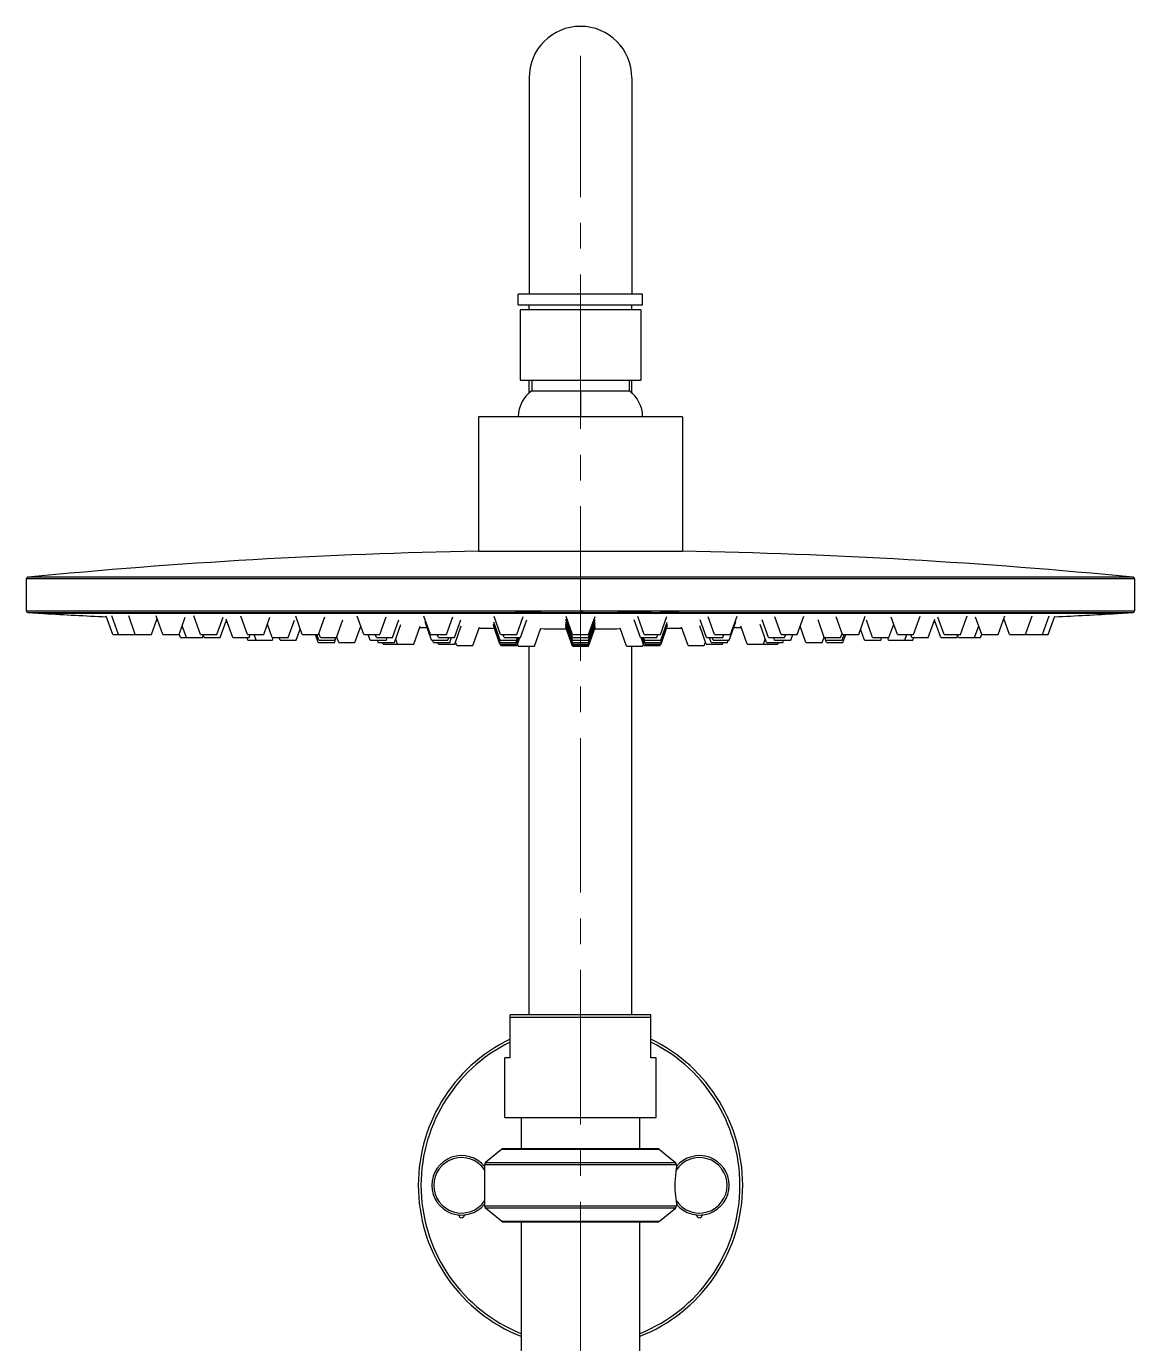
# Model space of a CAD drawing. Extents: x 0 to 3160, y 0 to 2315.
# Drawn here: x 876.6 to 1081.6, y 1159.2 to 1402.8 of the extents above; entities that cross this region are included whole.
import ezdxf

# ---------------------------------------------------------------- set-up
doc = ezdxf.new("R2010")
doc.units = 0
doc.header["$LTSCALE"] = 3
doc.header["$MEASUREMENT"] = 0
doc.linetypes.add('CENTER2', pattern=[28.575, 19.05, -3.175, 3.175, -3.175])
doc.layers.get('0').update_dxf_attribs({"linetype": 'CONTINUOUS'})
doc.layers.add('Cneter', color=1, linetype='CENTER2', lineweight=13)

msp = doc.modelspace()

# ---------------------------------------------------------------- linework, layer by layer
at = {"color": 7, "linetype": 'Continuous'}
for p, q in [((969.63, 1393.27), (969.63, 1353.27)), ((988.63, 1393.27), (988.63, 1353.27)), ((967.63, 1351.27), (967.63, 1353.27)), ((990.63, 1353.27), (967.63, 1353.27)), ((990.63, 1351.27), (990.63, 1353.27)), ((967.63, 1351.27), (990.63, 1351.27)), ((967.98, 1350.38), (967.98, 1337.38)), ((990.28, 1350.38), (967.98, 1350.38)), ((969.63, 1350.38), (969.63, 1351.27)), ((988.63, 1350.38), (988.63, 1351.27)), ((990.28, 1350.38), (990.28, 1337.38)), ((967.98, 1337.38), (990.28, 1337.38)), ((969.63, 1334.89), (969.63, 1337.38)), ((970.13, 1337.38), (970.13, 1335.38)), ((988.13, 1337.38), (988.13, 1335.38)), ((988.63, 1334.89), (988.63, 1337.38)), ((970.13, 1335.38), (988.13, 1335.38)), ((960.28, 1330.58), (960.28, 1305.73)), ((997.98, 1330.58), (960.28, 1330.58)), ((997.98, 1330.58), (997.98, 1305.73)), ((960.28, 1305.73), (997.98, 1305.73)), ((876.63, 1300.63), (876.63, 1294.68)), ((1081.63, 1300.63), (1081.63, 1294.68)), ((876.91, 1294.39), (879.73, 1294.22)), ((1078.54, 1294.22), (879.73, 1294.22)), ((892.63, 1290.34), (891.42, 1293.72)), ((893.68, 1290.34), (892.45, 1293.79)), ((896.79, 1290.34), (895.56, 1293.79)), ((899.79, 1290.34), (900.84, 1293.29)), ((901.9, 1290.34), (900.67, 1293.78)), ((904.9, 1290.34), (906.04, 1293.54)), ((908.87, 1290.34), (907.64, 1293.77)), ((911.87, 1290.34), (913.01, 1293.55)), ((914.84, 1289.76), (913.62, 1293.19)), ((917.53, 1290.34), (916.31, 1293.75)), ((920.53, 1290.34), (921.68, 1293.57)), ((927.67, 1290.34), (926.46, 1293.74)), ((930.67, 1290.34), (931.83, 1293.58)), ((939.04, 1290.34), (937.84, 1293.72)), ((942.04, 1290.34), (943.21, 1293.6)), ((951.37, 1290.34), (950.17, 1293.7)), ((954.37, 1290.34), (955.54, 1293.62)), ((964.33, 1290.34), (963.14, 1293.68)), ((971.87, 1294.38), (967.13, 1294.38)), ((967.33, 1290.34), (968.51, 1293.64)), ((977.63, 1290.34), (976.45, 1293.66)), ((978.7, 1294.39), (979.13, 1294.39)), ((980.63, 1290.34), (981.82, 1293.66)), ((992.18, 1294.38), (985.98, 1294.38)), ((990.93, 1290.34), (989.75, 1293.64)), ((997.34, 1294.38), (993.91, 1294.38)), ((993.93, 1290.34), (995.12, 1293.68)), ((1003.9, 1290.34), (1002.73, 1293.62)), ((1006.9, 1290.34), (1008.1, 1293.7)), ((1016.22, 1290.34), (1015.06, 1293.6)), ((1019.22, 1290.34), (1020.43, 1293.72)), ((1027.59, 1290.34), (1026.44, 1293.58)), ((1030.59, 1290.34), (1031.81, 1293.74)), ((1037.74, 1290.34), (1036.58, 1293.57)), ((1040.74, 1290.34), (1041.96, 1293.75)), ((1043.42, 1289.76), (1044.64, 1293.19)), ((1046.4, 1290.34), (1045.25, 1293.55)), ((1049.4, 1290.34), (1050.62, 1293.77)), ((1053.37, 1290.34), (1052.22, 1293.54)), ((1056.37, 1290.34), (1057.6, 1293.78)), ((1058.47, 1290.34), (1057.42, 1293.29)), ((1061.47, 1290.34), (1062.7, 1293.79)), ((1064.59, 1290.34), (1065.82, 1293.79)), ((1065.63, 1290.34), (1066.84, 1293.72)), ((1077.73, 1294.39), (1078.6, 1294.39)), ((1078.54, 1294.22), (1081.35, 1294.39)), ((1078.6, 1294.39), (1081.35, 1294.39)), ((906.23, 1289.76), (905.46, 1291.92)), ((912.5, 1289.76), (913.66, 1292.99)), ((922.09, 1289.76), (921.21, 1292.24)), ((925.09, 1289.76), (926.25, 1293.01)), ((926.57, 1289.27), (927.31, 1291.34)), ((934.03, 1289.76), (935.19, 1293.02)), ((937.42, 1288.86), (938.5, 1291.87)), ((944.38, 1289.76), (945.55, 1293.04)), ((944.73, 1288.86), (945.92, 1292.18)), ((948.3, 1288.55), (949.49, 1291.9)), ((951.6, 1289.27), (950.39, 1292.66)), ((955.84, 1289.76), (957.01, 1293.05)), ((955.88, 1288.55), (957.08, 1291.91)), ((959.23, 1288.32), (960.45, 1291.72)), ((964.24, 1288.55), (963.02, 1291.97)), ((964.25, 1288.86), (963.04, 1292.25)), ((964.28, 1289.27), (963.08, 1292.64)), ((968.04, 1289.76), (969.23, 1293.07)), ((970.63, 1288.19), (971.82, 1291.51)), ((977.63, 1288.19), (976.4, 1291.65)), ((977.63, 1288.32), (976.41, 1291.75)), ((977.63, 1288.55), (976.42, 1291.95)), ((977.63, 1288.86), (976.43, 1292.23)), ((977.63, 1289.76), (976.44, 1293.09)), ((977.63, 1289.27), (976.44, 1292.62)), ((980.63, 1289.76), (981.82, 1293.09)), ((980.63, 1289.27), (981.83, 1292.62)), ((980.63, 1288.86), (981.84, 1292.23)), ((980.63, 1288.55), (981.85, 1291.95)), ((980.63, 1288.32), (981.86, 1291.75)), ((980.63, 1288.19), (981.87, 1291.65)), ((987.63, 1288.19), (986.45, 1291.51)), ((990.22, 1289.76), (989.04, 1293.07)), ((993.98, 1289.27), (995.19, 1292.64)), ((994.01, 1288.86), (995.23, 1292.25)), ((994.03, 1288.55), (995.25, 1291.97)), ((999.03, 1288.32), (997.82, 1291.72)), ((1002.38, 1288.55), (1001.18, 1291.91)), ((1002.43, 1289.76), (1001.25, 1293.05)), ((1006.66, 1289.27), (1007.88, 1292.66)), ((1009.97, 1288.55), (1008.77, 1291.9)), ((1013.53, 1288.86), (1012.35, 1292.18)), ((1013.88, 1289.76), (1012.71, 1293.04)), ((1020.84, 1288.86), (1019.77, 1291.87)), ((1020.84, 1288.86), (1019.77, 1291.87)), ((1024.23, 1289.76), (1023.07, 1293.02)), ((1031.69, 1289.27), (1030.95, 1291.34)), ((1033.17, 1289.76), (1032.01, 1293.01)), ((1036.17, 1289.76), (1037.06, 1292.24)), ((1045.76, 1289.76), (1044.61, 1292.99)), ((1052.03, 1289.76), (1052.8, 1291.92)), ((892.63, 1290.34), (896.68, 1290.34)), ((896.68, 1290.34), (896.74, 1290.5)), ((896.79, 1290.34), (899.79, 1290.34)), ((901.9, 1290.34), (904.9, 1290.34)), ((905.13, 1289.76), (904.91, 1290.38)), ((905.13, 1289.76), (909.23, 1289.76)), ((908.87, 1290.34), (911.87, 1290.34)), ((909.23, 1289.76), (909.37, 1290.14)), ((909.5, 1289.76), (909.3, 1290.34)), ((909.5, 1289.76), (912.5, 1289.76)), ((914.84, 1289.76), (917.84, 1289.76)), ((917.63, 1289.27), (917.46, 1289.76)), ((917.53, 1290.34), (920.53, 1290.34)), ((917.63, 1289.27), (922.14, 1289.27)), ((917.84, 1289.76), (918.05, 1290.34)), ((919.14, 1289.27), (918.75, 1290.34)), ((922.09, 1289.76), (925.09, 1289.76)), ((922.14, 1289.27), (922.31, 1289.76)), ((923.57, 1289.27), (923.4, 1289.76)), ((923.57, 1289.27), (926.57, 1289.27)), ((927.67, 1290.34), (930.67, 1290.34)), ((930.62, 1288.86), (930.09, 1290.34)), ((930.72, 1289.27), (930.34, 1290.34)), ((930.62, 1288.86), (933.62, 1288.86)), ((930.72, 1289.27), (933.72, 1289.27)), ((931.03, 1289.76), (930.75, 1290.55)), ((931.03, 1289.76), (934.03, 1289.76)), ((933.62, 1288.86), (933.94, 1289.76)), ((933.72, 1289.27), (933.9, 1289.76)), ((934.42, 1288.86), (934.07, 1289.86)), ((934.42, 1288.86), (937.42, 1288.86)), ((939.04, 1290.34), (942.04, 1290.34)), ((940.22, 1289.27), (939.84, 1290.34)), ((940.22, 1289.27), (943.22, 1289.27)), ((941.38, 1289.76), (941.17, 1290.34)), ((941.38, 1289.76), (944.38, 1289.76)), ((941.73, 1288.86), (941.59, 1289.27)), ((941.73, 1288.86), (944.73, 1288.86)), ((942.63, 1288.55), (942.52, 1288.86)), ((942.63, 1288.55), (948.3, 1288.55)), ((943.22, 1289.27), (943.4, 1289.76)), ((945.3, 1288.55), (944.96, 1289.49)), ((951.37, 1290.34), (954.37, 1290.34)), ((951.6, 1289.27), (954.6, 1289.27)), ((951.95, 1288.86), (951.81, 1289.27)), ((951.95, 1288.86), (954.95, 1288.86)), ((952.84, 1289.76), (952.63, 1290.34)), ((952.88, 1288.55), (952.77, 1288.86)), ((952.84, 1289.76), (955.84, 1289.76)), ((952.88, 1288.55), (955.88, 1288.55)), ((954.6, 1289.27), (954.77, 1289.76)), ((954.95, 1288.86), (955.27, 1289.76)), ((956.23, 1288.32), (956.02, 1288.93)), ((956.23, 1288.32), (959.23, 1288.32)), ((964.24, 1288.55), (967.24, 1288.55)), ((964.25, 1288.86), (967.25, 1288.86)), ((964.28, 1289.27), (967.28, 1289.27)), ((964.33, 1290.34), (967.33, 1290.34)), ((964.41, 1288.32), (964.33, 1288.55)), ((964.41, 1288.32), (967.41, 1288.32)), ((965.04, 1289.76), (964.83, 1290.34)), ((965.04, 1289.76), (968.04, 1289.76)), ((967.24, 1288.55), (967.67, 1289.76)), ((967.25, 1288.86), (967.57, 1289.76)), ((967.28, 1289.27), (967.46, 1289.76)), ((967.41, 1288.32), (967.92, 1289.76)), ((967.63, 1288.19), (967.5, 1288.57)), ((977.63, 1290.34), (980.63, 1290.34)), ((977.63, 1289.76), (980.63, 1289.76)), ((977.63, 1289.27), (980.63, 1289.27)), ((977.63, 1288.86), (980.63, 1288.86)), ((977.63, 1288.55), (980.63, 1288.55)), ((977.63, 1288.32), (980.63, 1288.32)), ((990.22, 1289.76), (993.22, 1289.76)), ((990.86, 1288.32), (990.34, 1289.76)), ((991.03, 1288.55), (990.59, 1289.76)), ((990.63, 1288.19), (990.77, 1288.57)), ((991.01, 1288.86), (990.69, 1289.76)), ((990.98, 1289.27), (990.81, 1289.76)), ((990.86, 1288.32), (993.86, 1288.32)), ((990.93, 1290.34), (993.93, 1290.34)), ((990.98, 1289.27), (993.98, 1289.27)), ((991.01, 1288.86), (994.01, 1288.86)), ((991.03, 1288.55), (994.03, 1288.55)), ((993.22, 1289.76), (993.43, 1290.34)), ((993.86, 1288.32), (993.94, 1288.55)), ((999.03, 1288.32), (1002.03, 1288.32)), ((1002.03, 1288.32), (1002.25, 1288.93)), ((1002.38, 1288.55), (1005.38, 1288.55)), ((1002.43, 1289.76), (1005.43, 1289.76)), ((1003.31, 1288.86), (1002.99, 1289.76)), ((1003.31, 1288.86), (1006.31, 1288.86)), ((1003.66, 1289.27), (1003.49, 1289.76)), ((1003.66, 1289.27), (1006.66, 1289.27)), ((1003.9, 1290.34), (1006.9, 1290.34)), ((1005.38, 1288.55), (1005.49, 1288.86)), ((1005.43, 1289.76), (1005.64, 1290.34)), ((1006.31, 1288.86), (1006.46, 1289.27)), ((1009.97, 1288.55), (1015.63, 1288.55)), ((1012.97, 1288.55), (1013.31, 1289.49)), ((1013.53, 1288.86), (1016.53, 1288.86)), ((1013.88, 1289.76), (1016.88, 1289.76)), ((1015.04, 1289.27), (1014.87, 1289.76)), ((1015.04, 1289.27), (1018.04, 1289.27)), ((1015.63, 1288.55), (1015.74, 1288.86)), ((1016.22, 1290.34), (1019.22, 1290.34)), ((1016.53, 1288.86), (1016.67, 1289.27)), ((1016.88, 1289.76), (1017.09, 1290.34)), ((1018.04, 1289.27), (1018.43, 1290.34)), ((1020.84, 1288.86), (1023.84, 1288.86)), ((1023.84, 1288.86), (1024.2, 1289.86)), ((1024.23, 1289.76), (1027.23, 1289.76)), ((1024.65, 1288.86), (1024.33, 1289.76)), ((1024.54, 1289.27), (1024.37, 1289.76)), ((1024.54, 1289.27), (1027.54, 1289.27)), ((1024.65, 1288.86), (1027.65, 1288.86)), ((1027.23, 1289.76), (1027.52, 1290.55)), ((1027.54, 1289.27), (1027.93, 1290.34)), ((1027.59, 1290.34), (1030.59, 1290.34)), ((1027.65, 1288.86), (1028.18, 1290.34)), ((1031.69, 1289.27), (1034.69, 1289.27)), ((1033.17, 1289.76), (1036.17, 1289.76)), ((1034.69, 1289.27), (1034.87, 1289.76)), ((1036.13, 1289.27), (1035.95, 1289.76)), ((1036.13, 1289.27), (1040.63, 1289.27)), ((1037.74, 1290.34), (1040.74, 1290.34)), ((1039.13, 1289.27), (1039.51, 1290.34)), ((1040.42, 1289.76), (1040.21, 1290.34)), ((1040.42, 1289.76), (1043.42, 1289.76)), ((1040.63, 1289.27), (1040.81, 1289.76)), ((1045.76, 1289.76), (1048.76, 1289.76)), ((1046.4, 1290.34), (1049.4, 1290.34)), ((1048.76, 1289.76), (1048.97, 1290.34)), ((1049.03, 1289.76), (1048.89, 1290.14)), ((1049.03, 1289.76), (1053.13, 1289.76)), ((1053.13, 1289.76), (1053.35, 1290.38)), ((1053.37, 1290.34), (1056.37, 1290.34)), ((1058.47, 1290.34), (1061.47, 1290.34)), ((1061.59, 1290.34), (1061.53, 1290.5)), ((1061.59, 1290.34), (1065.63, 1290.34)), ((967.63, 1288.19), (970.63, 1288.19)), ((969.63, 1220.05), (969.63, 1288.19)), ((977.63, 1288.19), (980.63, 1288.19)), ((987.63, 1288.19), (990.63, 1288.19)), ((988.63, 1220.05), (988.63, 1288.19)), ((966.13, 1212.05), (966.13, 1220.05)), ((992.13, 1220.05), (966.13, 1220.05)), ((992.13, 1219.55), (966.13, 1219.55)), ((992.13, 1212.05), (992.13, 1220.05)), ((965.13, 1201.05), (965.13, 1212.05)), ((966.13, 1212.05), (965.13, 1212.05)), ((993.13, 1212.05), (992.13, 1212.05)), ((993.13, 1201.05), (993.13, 1212.05)), ((965.13, 1201.05), (993.13, 1201.05)), ((968.13, 1201.05), (968.13, 1195.25)), ((990.13, 1195.25), (990.13, 1201.05)), ((964.54, 1195.14), (961.57, 1192.7)), ((993.4, 1195.25), (964.86, 1195.25)), ((993.72, 1195.14), (996.7, 1192.7)), ((961.38, 1192.31), (961.38, 1184.69)), ((996.88, 1191.73), (996.87, 1191.69)), ((996.88, 1192.31), (996.88, 1191.75)), ((996.88, 1191.75), (996.88, 1191.73)), ((964.54, 1181.86), (961.57, 1184.3)), ((993.72, 1181.86), (996.7, 1184.3)), ((996.87, 1185.31), (996.88, 1185.25)), ((996.88, 1185.25), (996.88, 1185.27)), ((996.88, 1185.25), (996.88, 1184.69)), ((956.63, 1183), (956.63, 1183.03)), ((957.63, 1183.03), (957.63, 1183)), ((964.86, 1181.75), (993.4, 1181.75)), ((968.13, 1181.75), (968.13, 966.2)), ((990.13, 966.2), (990.13, 1181.75)), ((1000.63, 1183), (1000.63, 1183.03)), ((1001.63, 1183.03), (1001.63, 1183))]:
    msp.add_line(p, q, dxfattribs=at)
at = {"color": 9, "linetype": 'Continuous'}
for p, q in [((979.13, 1335.38), (979.13, 1330.58)), ((1081.63, 1300.63), (876.63, 1300.63)), ((978.49, 1300.93), (876.9, 1300.93)), ((979.13, 1300.93), (978.49, 1300.93)), ((1081.1, 1300.93), (979.13, 1300.93)), ((1081.36, 1300.93), (1081.1, 1300.93)), ((876.63, 1294.68), (1081.63, 1294.68)), ((876.91, 1294.39), (879.35, 1294.39)), ((879.35, 1294.39), (879.65, 1294.39)), ((879.65, 1294.39), (879.78, 1294.39)), ((993.72, 1195.14), (964.54, 1195.14)), ((996.88, 1192.31), (961.38, 1192.31)), ((961.57, 1192.7), (996.7, 1192.7)), ((961.38, 1184.69), (996.88, 1184.69)), ((996.7, 1184.3), (961.57, 1184.3)), ((964.54, 1181.86), (993.72, 1181.86))]:
    msp.add_line(p, q, dxfattribs=at)
at = {"color": 7, "linetype": 'Continuous'}
for centre, radius, start, end in [((979.13, 1393.27), 9.5, 0, 180), ((973.63, 1330.51), 6, 125.6804, 179.2953), ((984.63, 1330.51), 6, 0.7047, 54.3196), ((979.16, 252.36), 1053.54, 91.02649, 95.5697), ((979.11, 252.36), 1053.54, 84.4303, 88.97351), ((876.93, 1300.63), 0.3, 95.5706, 180), ((1081.33, 1300.63), 0.3, 0, 84.4294), ((876.93, 1294.68), 0.3, 180, 266.6702), ((979.13, 3043.94), 1752.54, 266.75349, 267.13025), ((980.26, 1263.94), 30.46, 91.2076, 92.1298), ((979.13, 3043.94), 1752.54, 272.86975, 273.24651), ((1081.33, 1294.68), 0.3, 273.3389, 0), ((979.13, 3043.94), 1752.54, 267.43901, 267.44207), ((979.13, 3043.94), 1752.54, 267.85634, 267.86236), ((979.13, 3043.94), 1752.54, 269.03084, 269.07009), ((979.13, 3043.94), 1752.54, 269.38901, 269.47821), ((979.13, 3043.94), 1752.54, 269.76081, 269.91298), ((979.13, 3043.94), 1752.54, 270.08702, 270.23919), ((979.13, 3043.94), 1752.54, 270.52179, 270.61099), ((979.13, 3043.94), 1752.54, 270.92991, 270.96916), ((979.13, 3043.94), 1752.54, 272.13764, 272.14366), ((979.13, 3043.94), 1752.54, 272.55793, 272.56099), ((979.13, 1188.5), 30, 115.7162, 248.4381), ((979.13, 1188.5), 30, 291.5599, 64.287), ((957.13, 1188.5), 5.5, 39.1124, 320.9085), ((964.86, 1194.75), 0.5, 90, 129.2894), ((993.4, 1194.75), 0.5, 50.7106, 90), ((1001.13, 1188.5), 5.5, 219.0915, 140.8742), ((961.88, 1192.31), 0.5, 129.2894, 180), ((996.38, 1192.31), 0.5, 0, 50.7106), ((1016.2, 1188.22), 19.64, 170.2516, 170.5647), ((1014.83, 1188.46), 18.25, 169.7866, 170.269), ((961.88, 1184.69), 0.5, 180, 230.7106), ((996.38, 1184.69), 0.5, 309.2894, 0), ((1015.93, 1188.74), 19.37, 189.4347, 189.7545), ((1015.65, 1188.69), 19.08, 189.7433, 190.2024), ((956.45, 1182.84), 0.2, 13.1366, 83.1314), ((957.13, 1183), 0.5, 180, 0), ((957.81, 1182.84), 0.2, 96.8686, 166.8634), ((964.86, 1182.25), 0.5, 230.7106, 270), ((993.4, 1182.25), 0.5, 270, 309.2894), ((1000.45, 1182.84), 0.2, 13.1366, 83.1314), ((1001.13, 1183), 0.5, 180, 0), ((1001.81, 1182.84), 0.2, 96.8686, 166.8634)]:
    msp.add_arc(centre, radius, start, end, dxfattribs=at)
at = {"color": 9, "linetype": 'Continuous'}
for centre, radius, start, end in [((979.13, 1188.5), 29.5, 116.1973, 248.0542), ((979.13, 1188.5), 29.5, 291.9429, 63.8086), ((957.13, 1188.5), 5.13, 33.941, 326.0685), ((1001.13, 1188.5), 5.13, 212.2864, 147.7435)]:
    msp.add_arc(centre, radius, start, end, dxfattribs=at)
for points, knots in [([(879.78, 1294.39), (883.7, 1294.39), (894.21, 1294.39), (908.84, 1294.39), (924.1, 1294.39), (935.16, 1294.39), (944.57, 1294.39), (951.96, 1294.39), (958.22, 1294.38), (962.65, 1294.39), (965.21, 1294.38), (966.49, 1294.39), (967.13, 1294.38)], [0, 0, 0, 0, 0.134525, 0.360984, 0.502465, 0.658566, 0.740991, 0.825695, 0.912196, 0.955975, 0.97795, 1, 1, 1, 1]), ([(971.86, 1294.38), (972.42, 1294.39), (973.85, 1294.42), (976.13, 1294.44), (977.85, 1294.42), (978.7, 1294.39)], [0, 0, 0, 0, 0.244582, 0.629132, 1, 1, 1, 1])]:
    msp.add_open_spline(points, degree=3, knots=knots, dxfattribs=at)
at = {"color": 7, "linetype": 'Continuous'}
for points, knots in [([(979.62, 1294.4), (980.69, 1294.42), (982.81, 1294.42), (984.93, 1294.4), (985.98, 1294.38)], [0, 0, 0, 0, 0.505064, 1, 1, 1, 1]), ([(992.17, 1294.38), (992.32, 1294.39), (992.89, 1294.39), (993.47, 1294.39), (993.9, 1294.38)], [0, 0, 0, 0, 0.252203, 1, 1, 1, 1]), ([(997.33, 1294.38), (1001.96, 1294.39), (1011.03, 1294.38), (1027.98, 1294.39), (1050.14, 1294.38), (1067.87, 1294.39), (1077.73, 1294.39)], [0, 0, 0, 0, 0.173117, 0.338306, 0.632247, 1, 1, 1, 1]), ([(996.83, 1191.44), (996.8, 1191.27), (996.65, 1190.3), (996.58, 1189.31), (996.58, 1188.5)], [0, 0, 0, 0, 0.172442, 1, 1, 1, 1]), ([(996.58, 1188.5), (996.58, 1188.2), (996.61, 1187.22), (996.72, 1186.24), (996.83, 1185.56)], [0, 0, 0, 0, 0.307479, 1, 1, 1, 1])]:
    msp.add_open_spline(points, degree=3, knots=knots, dxfattribs=at)
at = {"layer": 'Cneter', "lineweight": 5, "ltscale": 0.5}
msp.add_line((979.13, 471.09), (979.13, 1397.3), dxfattribs=at)

doc.saveas('drawing.dxf')
